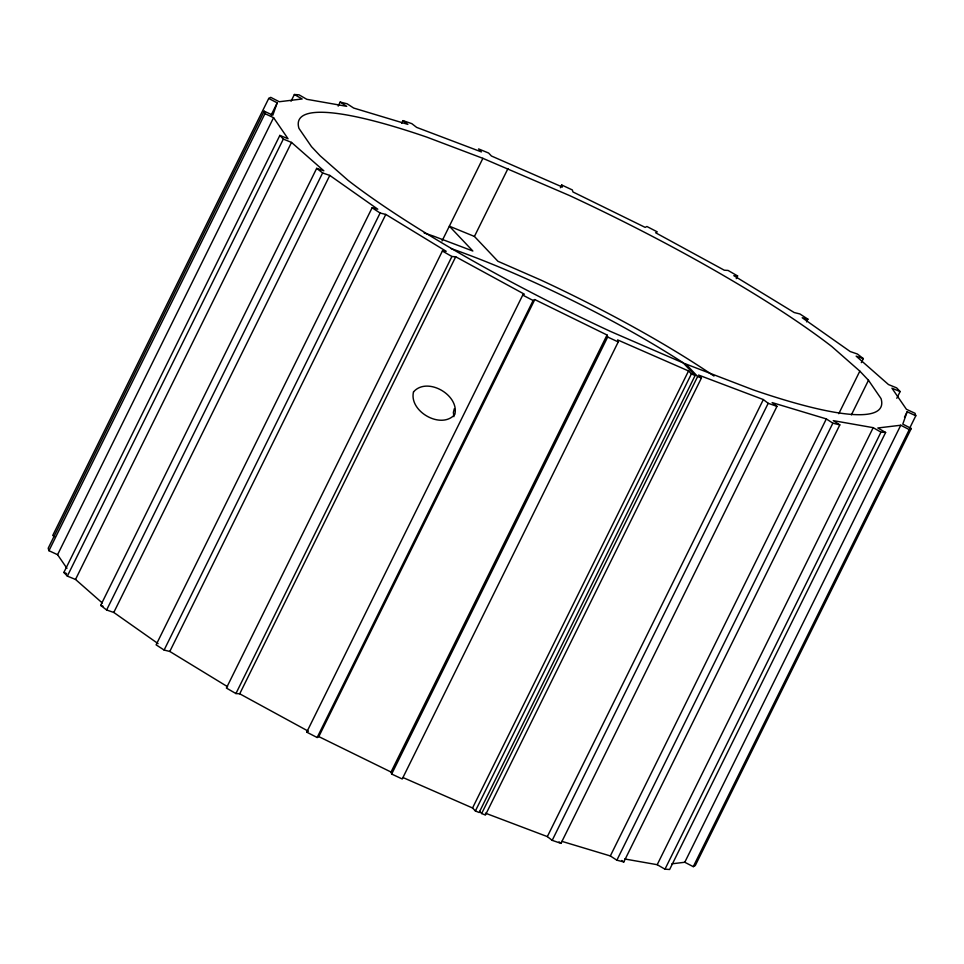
<?xml version="1.0" encoding="UTF-8"?>
<svg xmlns="http://www.w3.org/2000/svg" width="964" height="964" viewBox="0 0 964 964"><rect width="100%" height="100%" fill="white"/><g stroke="black" fill="none" stroke-linecap="round" stroke-linejoin="round"><path stroke-width="1.45" d="M454.345 408.628L453.381 412.387L453.887 416.665M55.141 536.755L52.719 535.49L268.715 98.461L277.21 102.847L272.824 115.198L264.196 111.185L48.2 548.227L48.947 550.697L57.575 554.698L66.95 568.35M909.799 427.92L915.8 415.773L907.16 411.773L902.786 424.112L911.281 428.51L695.285 865.539L693.273 866.66L684.777 862.262L671.872 863.816M48.947 550.697L264.943 113.656L264.196 111.185M271.209 114.993L277.21 102.847M57.575 554.698L273.571 117.668L264.943 113.656M291.044 101.244L294.369 94.508L299.021 94.821L306.793 99.304L346.715 106.329L340.184 102.064L338.183 106.112M102.28 602.958L75.517 579.448L67.335 576.111L63.877 572.447L279.861 135.406L288.043 138.756L273.571 117.668M67.335 576.111L283.332 139.069L279.861 135.406M75.517 579.448L291.514 142.419L283.332 139.069M158.096 643.639L113.788 612.453L106.618 609.995L100.678 605.392L316.674 168.363L323.844 170.821L291.514 142.419M106.618 609.995L322.615 172.954L316.674 168.363M113.788 612.453L329.784 175.424L322.615 172.954M401.687 123.332L403.012 120.633L411.809 123.645L416.653 127.393L481.41 151.914L478.59 148.926L488.615 153.035L491.447 156.011L562.374 187.04L561.759 185.028L572.339 189.944L572.953 191.957L645.205 227.396L646.856 226.48L657.267 231.866L655.616 232.77L724.277 270.197L728.073 270.45L737.605 275.945L736.279 278.644M329.784 175.424L377.78 209.2L372.104 207.79L156.108 644.832L164.121 650.049L169.797 651.459L227.612 686.742M164.121 650.049L380.117 213.02L385.793 214.43L446.175 251.279L442.392 251.026L226.395 688.055L235.927 693.55L239.723 693.803L308.384 731.23L306.733 732.134L317.144 737.52L318.795 736.604L534.791 299.575L607.043 335.002L607.657 337.026L391.661 774.056L402.241 778.972L618.237 341.931L617.623 339.918L688.549 370.947L691.381 373.936L695.14 375.478L479.144 812.507L475.385 810.965L472.553 807.989L403 777.55M169.797 651.459L385.793 214.43M442.042 240.976L482.88 158.337L569.471 195.523A324.41 52.43 26.3 0 1 831.775 346.498L859.828 371.128L868.48 380.274L881.036 398.578A324.41 52.43 26.3 0 1 753.282 389.89L685.826 364.006L697.647 376.502L701.406 378.045L485.41 815.074L481.651 813.532L479.59 811.363M235.927 693.55L451.923 256.508L455.719 256.773L524.38 294.189L522.729 295.105L306.733 732.134M239.723 693.803L455.719 256.773M713.987 376.044A244.338 39.488 26.3 0 0 541.009 280.126L497.918 261.28L474.433 236.445L507.956 168.604M560.421 187.727L561.759 185.028M317.144 737.52L533.14 300.491L534.791 299.575M391.661 774.056L391.047 772.044L607.043 335.002M472.553 807.989L688.549 370.947M475.385 810.965L691.381 373.936M481.651 813.532L697.647 376.502M561.843 841.343L610.332 855.948L616.864 860.201L623.816 861.937L839.813 424.895L832.86 423.172L826.329 418.918L772.14 402.591L776.984 406.338L560.988 843.367L552.191 840.355L547.347 836.607L763.343 399.566L698.587 375.056L701.406 378.045M806.555 321.868L807.892 319.168L799.879 313.951L794.203 312.541L733.821 275.68L737.605 275.945M552.191 840.355L768.188 403.314L763.343 399.566M610.332 855.948L826.329 418.918M861.322 362.645L863.322 358.608L857.382 354.005L850.212 351.547L802.217 317.759L807.892 319.168M616.864 860.201L832.86 423.172M838.788 413.701L859.828 371.128M851.381 414.869L868.48 380.274M657.207 864.696L873.191 427.667L880.976 432.149L885.627 432.462L669.631 869.492L664.979 869.179L657.207 864.696L624.672 858.972M896.797 398.301L900.123 391.553L896.665 387.889L888.483 384.552L856.153 356.138L863.322 358.608M664.979 869.179L880.976 432.149M904.497 417.171L907.16 411.773M684.777 862.262L900.774 425.232L909.269 429.619L911.281 428.51M693.273 866.66L909.269 429.619M268.715 98.461L270.727 97.34L279.223 101.738L302.154 98.979L294.369 94.508M900.774 425.232L877.843 427.98L885.627 432.462M873.191 427.667L833.282 420.641L839.813 424.895M340.184 102.064L347.136 103.799L353.668 108.052L407.856 124.38L403.012 120.633M768.188 403.314L776.984 406.338M100.678 605.392L103.064 606.223M482.88 158.337L426.703 137.081A324.41 52.43 26.3 0 0 298.961 128.393L311.517 146.685L320.168 155.831L348.221 180.473A324.41 52.43 26.3 0 0 610.525 331.447L683.319 362.982L695.14 375.478M485.398 813.158L547.347 836.607M900.123 391.553L891.941 388.203L906.425 409.302L915.053 413.303L915.8 415.773M474.433 236.445L449.357 226.178L472.842 251.014L433.487 236.12A244.338 39.488 26.3 0 0 424.172 232.987M63.877 572.447L66.6 573.568M607.657 337.026L618.237 341.931M318.795 736.604L391.047 772.044M522.729 295.105L533.14 300.491M442.392 251.026L451.923 256.508M372.104 207.79L380.117 213.02M621.635 860.515L623.816 861.937M559.048 841.873L560.988 843.367M450.863 248.483A214.852 34.716 26.3 0 1 687.163 365.392M413.508 391.914C408.724 411.423 441.355 430.016 454.827 414.436C459.611 394.927 426.98 376.334 413.508 391.914"/></g></svg>
